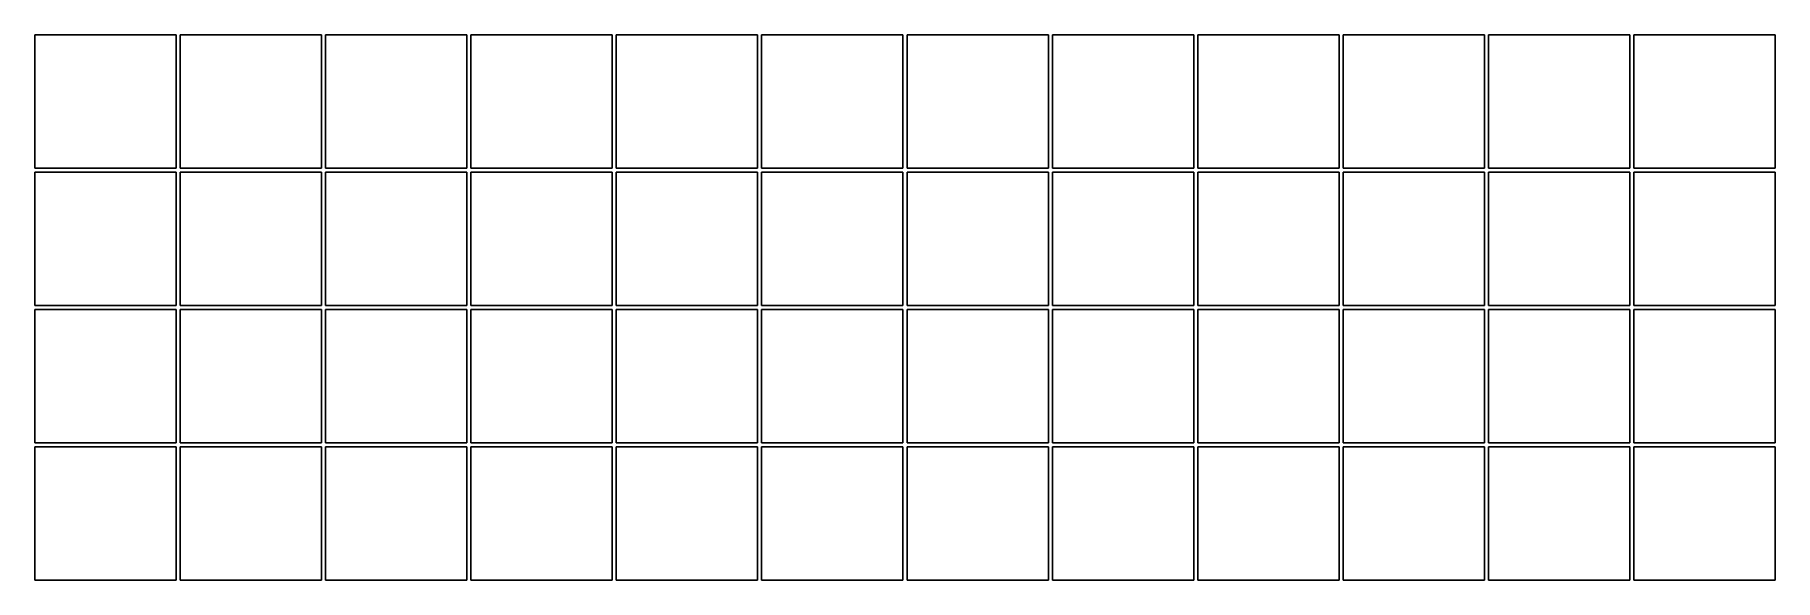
# Model space of a CAD drawing. Header units: millimetres. Extents: x 90 to 306, y 17 to 85.
import ezdxf

# ---------------------------------------------------------------- set-up
doc = ezdxf.new("R2010")
doc.units = ezdxf.units.MM

msp = doc.modelspace()

# ---------------------------------------------------------------- linework, layer by layer
at = {"linetype": 'CONTINUOUS'}
for p, q in [((107.75, 84.75), (90.25, 84.75)), ((90.25, 84.75), (90.25, 68.25)), ((107.75, 68.25), (107.75, 84.75)), ((125.75, 84.75), (108.25, 84.75)), ((108.25, 84.75), (108.25, 68.25)), ((125.75, 68.25), (125.75, 84.75)), ((143.75, 84.75), (126.25, 84.75)), ((126.25, 84.75), (126.25, 68.25)), ((143.75, 68.25), (143.75, 84.75)), ((161.75, 84.75), (144.25, 84.75)), ((144.25, 84.75), (144.25, 68.25)), ((161.75, 68.25), (161.75, 84.75)), ((179.75, 84.75), (162.25, 84.75)), ((162.25, 84.75), (162.25, 68.25)), ((179.75, 68.25), (179.75, 84.75)), ((197.75, 84.75), (180.25, 84.75)), ((180.25, 84.75), (180.25, 68.25)), ((197.75, 68.25), (197.75, 84.75)), ((215.75, 84.75), (198.25, 84.75)), ((198.25, 84.75), (198.25, 68.25)), ((215.75, 68.25), (215.75, 84.75)), ((233.75, 84.75), (216.25, 84.75)), ((216.25, 84.75), (216.25, 68.25)), ((233.75, 68.25), (233.75, 84.75)), ((251.75, 84.75), (234.25, 84.75)), ((234.25, 84.75), (234.25, 68.25)), ((251.75, 68.25), (251.75, 84.75)), ((269.75, 84.75), (252.25, 84.75)), ((252.25, 84.75), (252.25, 68.25)), ((269.75, 68.25), (269.75, 84.75)), ((287.75, 84.75), (270.25, 84.75)), ((270.25, 84.75), (270.25, 68.25)), ((287.75, 68.25), (287.75, 84.75)), ((305.75, 84.75), (288.25, 84.75)), ((288.25, 84.75), (288.25, 68.25)), ((305.75, 68.25), (305.75, 84.75)), ((90.25, 68.25), (107.75, 68.25)), ((107.75, 67.75), (90.25, 67.75)), ((90.25, 67.75), (90.25, 51.25)), ((107.75, 51.25), (107.75, 67.75)), ((108.25, 68.25), (125.75, 68.25)), ((125.75, 67.75), (108.25, 67.75)), ((108.25, 67.75), (108.25, 51.25)), ((125.75, 51.25), (125.75, 67.75)), ((126.25, 68.25), (143.75, 68.25)), ((143.75, 67.75), (126.25, 67.75)), ((126.25, 67.75), (126.25, 51.25)), ((143.75, 51.25), (143.75, 67.75)), ((144.25, 68.25), (161.75, 68.25)), ((161.75, 67.75), (144.25, 67.75)), ((144.25, 67.75), (144.25, 51.25)), ((161.75, 51.25), (161.75, 67.75)), ((162.25, 68.25), (179.75, 68.25)), ((179.75, 67.75), (162.25, 67.75)), ((162.25, 67.75), (162.25, 51.25)), ((179.75, 51.25), (179.75, 67.75)), ((180.25, 68.25), (197.75, 68.25)), ((197.75, 67.75), (180.25, 67.75)), ((180.25, 67.75), (180.25, 51.25)), ((197.75, 51.25), (197.75, 67.75)), ((198.25, 68.25), (215.75, 68.25)), ((215.75, 67.75), (198.25, 67.75)), ((198.25, 67.75), (198.25, 51.25)), ((215.75, 51.25), (215.75, 67.75)), ((216.25, 68.25), (233.75, 68.25)), ((233.75, 67.75), (216.25, 67.75)), ((216.25, 67.75), (216.25, 51.25)), ((233.75, 51.25), (233.75, 67.75)), ((234.25, 68.25), (251.75, 68.25)), ((251.75, 67.75), (234.25, 67.75)), ((234.25, 67.75), (234.25, 51.25)), ((251.75, 51.25), (251.75, 67.75)), ((252.25, 68.25), (269.75, 68.25)), ((269.75, 67.75), (252.25, 67.75)), ((252.25, 67.75), (252.25, 51.25)), ((269.75, 51.25), (269.75, 67.75)), ((270.25, 68.25), (287.75, 68.25)), ((287.75, 67.75), (270.25, 67.75)), ((270.25, 67.75), (270.25, 51.25)), ((287.75, 51.25), (287.75, 67.75)), ((288.25, 68.25), (305.75, 68.25)), ((305.75, 67.75), (288.25, 67.75)), ((288.25, 67.75), (288.25, 51.25)), ((305.75, 51.25), (305.75, 67.75)), ((90.25, 51.25), (107.75, 51.25)), ((107.75, 50.75), (90.25, 50.75)), ((90.25, 50.75), (90.25, 34.25)), ((107.75, 34.25), (107.75, 50.75)), ((108.25, 51.25), (125.75, 51.25)), ((125.75, 50.75), (108.25, 50.75)), ((108.25, 50.75), (108.25, 34.25)), ((125.75, 34.25), (125.75, 50.75)), ((126.25, 51.25), (143.75, 51.25)), ((143.75, 50.75), (126.25, 50.75)), ((126.25, 50.75), (126.25, 34.25)), ((143.75, 34.25), (143.75, 50.75)), ((144.25, 51.25), (161.75, 51.25)), ((161.75, 50.75), (144.25, 50.75)), ((144.25, 50.75), (144.25, 34.25)), ((161.75, 34.25), (161.75, 50.75)), ((162.25, 51.25), (179.75, 51.25)), ((179.75, 50.75), (162.25, 50.75)), ((162.25, 50.75), (162.25, 34.25)), ((179.75, 34.25), (179.75, 50.75)), ((180.25, 51.25), (197.75, 51.25)), ((197.75, 50.75), (180.25, 50.75)), ((180.25, 50.75), (180.25, 34.25)), ((197.75, 34.25), (197.75, 50.75)), ((198.25, 51.25), (215.75, 51.25)), ((215.75, 50.75), (198.25, 50.75)), ((198.25, 50.75), (198.25, 34.25)), ((215.75, 34.25), (215.75, 50.75)), ((216.25, 51.25), (233.75, 51.25)), ((233.75, 50.75), (216.25, 50.75)), ((216.25, 50.75), (216.25, 34.25)), ((233.75, 34.25), (233.75, 50.75)), ((234.25, 51.25), (251.75, 51.25)), ((251.75, 50.75), (234.25, 50.75)), ((234.25, 50.75), (234.25, 34.25)), ((251.75, 34.25), (251.75, 50.75)), ((252.25, 51.25), (269.75, 51.25)), ((269.75, 50.75), (252.25, 50.75)), ((252.25, 50.75), (252.25, 34.25)), ((269.75, 34.25), (269.75, 50.75)), ((270.25, 51.25), (287.75, 51.25)), ((287.75, 50.75), (270.25, 50.75)), ((270.25, 50.75), (270.25, 34.25)), ((287.75, 34.25), (287.75, 50.75)), ((288.25, 51.25), (305.75, 51.25)), ((305.75, 50.75), (288.25, 50.75)), ((288.25, 50.75), (288.25, 34.25)), ((305.75, 34.25), (305.75, 50.75)), ((90.25, 34.25), (107.75, 34.25)), ((107.75, 33.75), (90.25, 33.75)), ((90.25, 33.75), (90.25, 17.25)), ((107.75, 17.25), (107.75, 33.75)), ((108.25, 34.25), (125.75, 34.25)), ((125.75, 33.75), (108.25, 33.75)), ((108.25, 33.75), (108.25, 17.25)), ((125.75, 17.25), (125.75, 33.75)), ((126.25, 34.25), (143.75, 34.25)), ((143.75, 33.75), (126.25, 33.75)), ((126.25, 33.75), (126.25, 17.25)), ((143.75, 17.25), (143.75, 33.75)), ((144.25, 34.25), (161.75, 34.25)), ((161.75, 33.75), (144.25, 33.75)), ((144.25, 33.75), (144.25, 17.25)), ((161.75, 17.25), (161.75, 33.75)), ((162.25, 34.25), (179.75, 34.25)), ((179.75, 33.75), (162.25, 33.75)), ((162.25, 33.75), (162.25, 17.25)), ((179.75, 17.25), (179.75, 33.75)), ((180.25, 34.25), (197.75, 34.25)), ((197.75, 33.75), (180.25, 33.75)), ((180.25, 33.75), (180.25, 17.25)), ((197.75, 17.25), (197.75, 33.75)), ((198.25, 34.25), (215.75, 34.25)), ((215.75, 33.75), (198.25, 33.75)), ((198.25, 33.75), (198.25, 17.25)), ((215.75, 17.25), (215.75, 33.75)), ((216.25, 34.25), (233.75, 34.25)), ((233.75, 33.75), (216.25, 33.75)), ((216.25, 33.75), (216.25, 17.25)), ((233.75, 17.25), (233.75, 33.75)), ((234.25, 34.25), (251.75, 34.25)), ((251.75, 33.75), (234.25, 33.75)), ((234.25, 33.75), (234.25, 17.25)), ((251.75, 17.25), (251.75, 33.75)), ((252.25, 34.25), (269.75, 34.25)), ((269.75, 33.75), (252.25, 33.75)), ((252.25, 33.75), (252.25, 17.25)), ((269.75, 17.25), (269.75, 33.75)), ((270.25, 34.25), (287.75, 34.25)), ((287.75, 33.75), (270.25, 33.75)), ((270.25, 33.75), (270.25, 17.25)), ((287.75, 17.25), (287.75, 33.75)), ((288.25, 34.25), (305.75, 34.25)), ((305.75, 33.75), (288.25, 33.75)), ((288.25, 33.75), (288.25, 17.25)), ((305.75, 17.25), (305.75, 33.75)), ((90.25, 17.25), (107.75, 17.25)), ((108.25, 17.25), (125.75, 17.25)), ((126.25, 17.25), (143.75, 17.25)), ((144.25, 17.25), (161.75, 17.25)), ((162.25, 17.25), (179.75, 17.25)), ((180.25, 17.25), (197.75, 17.25)), ((198.25, 17.25), (215.75, 17.25)), ((216.25, 17.25), (233.75, 17.25)), ((234.25, 17.25), (251.75, 17.25)), ((252.25, 17.25), (269.75, 17.25)), ((270.25, 17.25), (287.75, 17.25)), ((288.25, 17.25), (305.75, 17.25))]:
    msp.add_line(p, q, dxfattribs=at)

doc.saveas('drawing.dxf')
